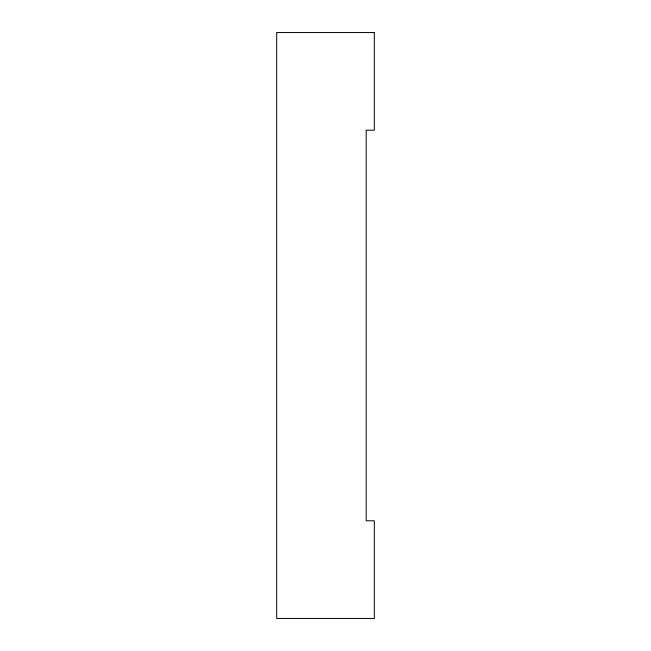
<?xml version="1.0" encoding="UTF-8"?>
<svg xmlns="http://www.w3.org/2000/svg" width="651" height="651" viewBox="0 0 651 651"><rect width="100%" height="100%" fill="white"/><g stroke="black" fill="none" stroke-linecap="round" stroke-linejoin="round"><path stroke-width="0.98" d="M374.325 32.55L276.675 32.55L276.675 618.45L374.325 618.45L374.325 520.8L366.188 520.8L366.188 130.2L374.325 130.2L374.325 32.55"/></g></svg>
